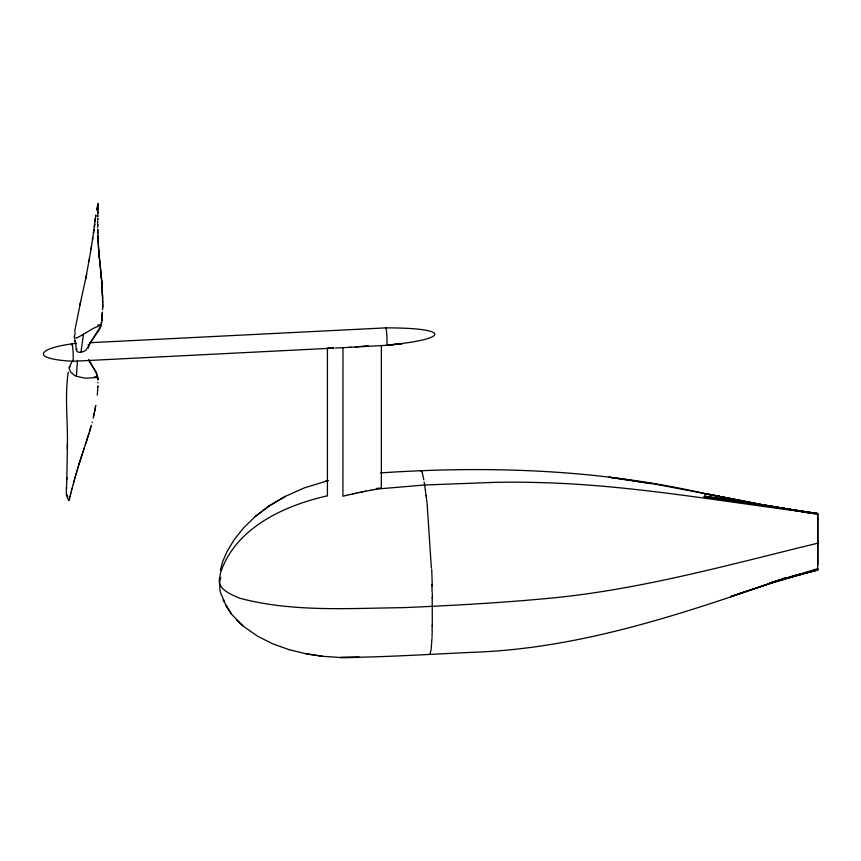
<?xml version="1.0" encoding="UTF-8"?>
<svg xmlns="http://www.w3.org/2000/svg" width="861" height="861" viewBox="0 0 861 861"><rect width="100%" height="100%" fill="white"/><g stroke="black" fill="none" stroke-linecap="round" stroke-linejoin="round"><path stroke-width="1.29" d="M67.373 447.268L67.373 444.879L67.373 445.481C67.987 421.051 64.564 396.394 68.267 372.103M102.685 305.289L102.567 299.273M102.685 305.547L102.588 299.897M327.417 495.678L327.417 348.005M817.853 519.452L817.864 564.881M67.373 449.055L67.373 446.655M97.928 382.273L97.874 382.951M67.373 447.548L66.814 479.222M97.713 223.311L97.734 222.558M97.723 221.794L97.745 221.126M102.61 305.343L102.642 307.625M432.308 625.893L432.2 597.469M66.222 494.289L68.041 499.036M97.745 220.039L97.777 218.952M102.653 307.237L102.61 305.601M97.745 219.447L97.788 218.371M102.599 306.247L102.653 307.495M97.81 216.692L97.842 215.863M817.81 568.637L770.24 583.338L817.789 569.325L770.541 583.284L730.645 596.63L770.864 583.123C675.25 616.347 576.892 648.387 474.906 652.229C430.199 654.177 385.513 657.212 340.752 657.503L359.338 657.352L340.569 657.524L322.724 656.308L306.312 653.843M97.82 216.025L97.863 215.282M432.19 631.683L432.018 637.011M97.874 214.12L97.917 213.377M97.874 385.857L97.799 386.654M66.867 477.586L66.469 488.542L66.512 487.627M97.896 213.453L97.939 212.71M102.545 308.593L102.599 309.207M97.917 212.785L97.971 211.72M102.534 308.862L102.588 309.476M97.853 386.546L97.767 387.472M97.96 211.548L97.993 210.805M817.692 513.888L762.319 504.783L797.975 510.993M66.501 487.789L66.254 493.471M98.036 209.815L98.089 208.986M97.82 387.364L97.734 388.15M431.974 638.109L431.146 649.538L429.962 654.306A58.796 4.187 87 0 1 429.65 654.468M98.057 209.148L98.132 208.007M98.165 207.006L98.219 206.188M98.197 206.349L98.262 205.284M98.272 204.875L98.358 203.648M98.294 204.8L98.24 205.37M98.315 204.132L98.348 203.476M77.468 360.339L76.392 376.268L85.024 378.183L97.799 377.527L96.217 372.393L88.672 359.844M97.723 389.258L97.605 390.442M102.373 312.317L102.373 313.63M102.384 312.188L102.394 313.361M102.298 313.673L102.33 314.308M102.276 313.942L102.308 314.577M97.637 390.743L97.454 392.444M102.255 314.211L102.222 315.804M102.233 314.48L102.276 315.126M102.168 315.438L102.201 316.084M102.115 317.042L102.115 316.116M102.125 315.987L102.082 316.525M102.093 317.322L102.104 316.256M97.476 392.885L97.358 393.638M102.028 317.074L102.061 317.731M102.007 317.354L101.964 318.699M101.996 318.43L101.964 317.763M101.921 318.322L101.921 319.119M97.336 394.338L97.218 395.081M101.878 318.731L101.824 320.088M101.835 319.151L101.856 319.818M83.463 334.219L80.966 352.224C73.034 353.505 77.974 343.808 74.541 339.923M88.5 348.016L88.705 345.444L88.08 344.83M101.759 319.84L101.781 320.507M101.727 320.12L101.684 321.347M101.684 320.54L101.695 321.207M74.606 331.722L80.686 301.533M101.587 321.379L101.437 323.316M95.711 215.853L95.636 216.466L95.743 215.605M101.555 321.659L101.544 322.466M95.819 214.981L95.065 221.062L95.356 218.716L95.28 219.318M101.458 322.498L101.329 324.166M95.141 220.459L94.355 226.583L94.656 224.258L94.581 224.829M76.425 350.384L76.92 348.909M101.329 323.478L101.211 325.006L93.375 328.342L82.279 334.951M94.419 226.012L93.472 233.04L93.914 229.855L93.838 230.414M101.221 324.317L100.941 326.211M93.548 232.513L91.406 247.021M92.482 239.95L92.794 237.808M91.341 247.441L86.1 276.822M97.39 208.394L98.176 203.853M91.546 246.138L91.062 249.216M97.271 209.083L97.067 210.127M89.522 258.494L89.06 261.141M95.754 405.563L95.603 406.123M95.711 405.811L95.539 406.489M95.42 407.102L95.593 406.424M86.617 274.239L85.756 278.544L85.992 277.35M95.431 407.285L95.28 407.834M95.388 407.522L95.162 408.437M95.065 408.921L95.001 409.287M95.054 409.223L94.871 409.89M95.001 409.459L94.775 410.363M85.82 278.211L79.836 305.278M94.828 410.31L94.602 411.203M94.732 410.783L94.506 411.687M94.559 411.623L93.989 414.184M94.29 412.936L93.688 415.594M93.817 415.185L93.505 416.412M93.612 416.132L93.375 417.004M93.332 417.413L93.171 418.112M80.966 352.224L83.377 351.536A13.647 12.377 5.9 0 0 85.691 350.362C90.846 343.431 94.506 334.671 100.371 327.363M69.074 500.359L69.267 499.531M69.246 499.692L69.429 498.874M69.407 499.036L69.59 498.207M69.59 498.282L69.935 496.797M69.913 496.958L70.107 496.13M70.075 496.291L70.441 494.795M70.494 494.623L70.624 494.042M70.602 494.203L70.796 493.375M70.774 493.536L71.14 492.04M92.052 422.6L92.192 422.041M71.28 491.534L71.485 490.695M71.452 490.856L71.807 489.435M71.786 489.597L72.163 488.09M220.351 570.359L222.612 561.695L227.078 551.417L234.278 539.546L243.598 527.868L255.2 516.568L269.149 505.934L255.2 516.568M72.141 488.252L72.346 487.423M72.496 486.906L73.045 484.797M73.196 484.28L73.788 482.085M73.734 482.332L73.874 481.74M91.395 425.216L91.072 426.238M73.917 481.654L74.143 480.804M74.111 480.965L74.52 479.437M74.498 479.599L74.907 478.07M90.997 426.625L90.932 426.841M74.853 478.318L75.047 477.629M75.101 477.457L75.305 476.693M75.251 476.94L75.402 476.348M90.846 427.164L90.513 428.175M75.445 476.251L75.703 475.315M75.65 475.563L75.897 474.615M90.566 428.132L90.394 428.595M75.897 474.702L76.102 473.927M76.048 474.174L76.198 473.582M76.252 473.485L76.511 472.538M90.265 429.026L90.47 428.455M76.478 472.7L76.737 471.753M76.683 472.011L77.178 470.267M90.34 428.875L90.114 429.553M90.222 429.305L89.921 430.188M77.124 470.526L77.63 468.782M77.576 469.03L78.114 467.2M89.931 430.252L89.641 431.124M89.845 430.565L89.512 431.544M78.05 467.448L78.243 466.759M78.297 466.651L78.545 465.779M89.555 431.512L89.458 431.824M78.599 465.607L78.9 464.628M78.814 464.972L79.147 463.831M89.393 432.028L88.78 433.922M79.061 464.176L79.234 463.562M79.201 463.724L79.427 462.938M79.341 463.283L80.008 461.055M88.887 433.686L88.586 434.536M79.535 462.658L79.707 462.045M79.933 461.399L80.353 459.978M80.245 460.409L80.665 458.978M88.328 435.343L88.629 434.504M88.468 435.009L88.07 436.161M80.579 459.322L80.783 458.612M88.209 435.827L87.779 437.065M80.73 458.87L81.02 457.891M80.934 458.235L81.246 457.159M81.16 457.514L81.429 456.61M81.311 457.051L81.752 455.609M87.456 438.066L87.854 436.936M81.666 455.953L81.838 455.329M81.72 455.77L82.344 453.769M87.079 439.261L87.531 437.937M82.161 454.393L83.765 449.388M87.015 439.454L87.241 438.83M86.595 440.735L87.112 439.228M82.731 452.638L83.033 451.638M86.434 441.23L86.832 440.122M85.863 442.984L86.606 440.81M83.431 450.497L84.26 447.871M85.357 444.534L86.186 442.08M83.958 448.893L85.713 443.544M220.76 577.44L219.533 582.273L219.953 589.86A38.465 31.287 -8.6 0 0 220.879 593.713L224.441 601.333M420.749 471.397L421.083 470.806M100.866 326.093L98.972 330.204L88.974 344.637M69.354 367.055L72.432 360.802M97.928 204.391L96.561 209.761M75.316 332.766L74.229 336.855A3.444 3.121 5.9 0 0 74.369 337.469A1.905 1.722 5.9 0 0 74.552 337.846M69.343 367.216L70.182 366.797M82.086 335.069L76.844 337.942L74.67 338.007M285.465 496.291L269.127 505.956L285.497 496.291L304.256 487.918L328.063 480.621M101.146 325.027L97.67 324.974M730.828 596.619L771.036 583.005M817.789 569.325L769.637 583.005L817.767 569.81L778.312 580.174L817.746 569.896L791.765 576.203M782.746 578.527L786.61 577.537M345.358 495.645L342.926 496.259L342.979 347.629L344.152 347.586M817.95 543.151C731.247 564.138 644.814 588.493 555.808 597.642C505.138 602.646 454.264 605.434 403.4 607.651C348.716 608.253 292.536 612.375 239.261 598.094C231.135 594.305 216.337 589.182 219.781 577.236A48.227 39.229 -8.6 0 1 220.567 572.716C235.462 527.761 284.464 505.45 327.428 495.828M345.627 495.581L346.434 495.387M346.176 495.441L349.125 494.741M349.394 494.688L352.203 494.042M352.289 494.02L352.892 493.891M353.419 493.784L354.571 493.525M354.452 493.557L356.465 493.127M356.357 493.149L357.993 492.804M358.467 492.696L359.36 492.514M359.069 492.578L360.156 492.341M360.275 492.32L361.685 492.029M325.469 481.17L327.987 480.653M361.469 492.072L362.836 491.792M362.675 491.825L363.999 491.556M363.88 491.577L365.376 491.287M365.086 491.34L365.688 491.222M365.796 491.2L370.693 490.232M370.51 490.275L373.523 489.694M373.545 489.683L376.537 489.123M376.408 489.145L377.14 489.016M376.924 489.048L424.602 485.001L494.128 482.386A716.75 583.005 -8.6 0 1 538.243 482.547C632.168 484.754 724.704 502.243 817.735 513.597L704.169 496.119L762.039 505.084M368.056 345.713L361.211 346.402M380.68 472.883C489.091 465.661 598.739 469.342 705.008 493.611L651.099 483.355M359.597 346.542L355.302 346.908M335.607 348.005L342.979 347.629M350.75 347.231L349.684 347.295M346.466 347.478L386.815 345.315L402.109 343.711L386.546 345.196C451.347 339.105 450.733 327.75 385.717 327.88L89.469 342.732M333.928 348.113L72.894 361.286C26.207 358.65 40.758 347.198 76.069 343.399M333.745 348.124L329.515 348.048A4.144 2.368 -22.5 0 1 328.407 347.855M345.401 347.532L344.626 347.564M376.806 488.295L380.96 488.241M380.745 488.241L381.358 488.241L381.358 345.412M704.223 496.851L817.724 513.576L704.201 496.593M322.52 656.276L306.085 653.822L289.07 649.657M817.692 514.006L762.233 504.815L817.681 514.135L817.692 569.024M808.468 512.693L762.426 504.772L808.447 512.693M800.569 511.456L808.479 512.833M704.567 493.644L762.857 504.955M97.444 377.301L97.842 379.206M97.078 377.226L94.506 376.58M289.296 649.732L272.937 643.899L257.687 636.268L243.125 626.098L236.678 620.103M76.392 376.268L75.273 375.74A16.208 14.702 5.9 0 1 74.487 375.299L70.677 372.049L69.117 368.357A3.444 3.121 5.9 0 1 69.16 367.744A1.905 1.722 5.9 0 1 69.278 367.346M421.438 470.784L422.127 472.097M243.125 626.098L231.448 614.097M68.428 499.617L68.805 500.176M225.916 605.746L231.523 614.184L222.913 599.773M66.652 494.063L67.728 497.152M88.629 359.952L96.163 372.533L97.82 378.366M75.445 343.507L74.67 340.429M423.386 477.521L423.773 479.717M424.139 481.988L425.356 490.103M425.366 490.189L426.13 495.99M100.113 265.048L100.694 270.526M100.059 264.919L99.489 258.806M100.662 270.591L101.135 274.853M427.282 506.096L431.35 567.916M99.908 263.003L101.006 273.497M99.865 262.982L99.758 261.561M99.715 261.54L99.639 260.42M100.952 273.464L101.254 276.015M99.585 260.302L99.273 256.546M101.114 275.133L101.286 276.338M99.402 257.956L99.435 258.687M101.2 275.983L101.232 276.295M99.349 257.751L99.155 255.34M101.243 276.403L101.372 277.296M99.23 256.083L99.241 256.621M101.297 277.048L101.404 277.619M101.318 277.264L101.447 278.157M99.176 255.523L99.187 256.061M101.34 277.468L101.523 279.029M99.144 255.599L99.112 254.781M99.112 255.233L99.08 254.512M101.394 278.114L101.544 279.244M98.993 253.403L99.08 254.856M99.047 254.49L98.961 253.037M98.95 253.382L98.811 251.294M98.918 253.016L98.843 251.66M101.49 279.201L101.587 279.793M101.512 279.534L101.641 280.449M101.609 280.008L101.663 280.664M98.8 251.552L98.681 249.658M98.778 251.272L98.767 250.659M101.609 280.74L101.781 282.225M98.724 250.551L98.703 249.927M101.62 280.847L101.738 281.665M98.66 249.733L98.552 247.764M101.684 281.622L101.802 282.569M98.606 249.098L98.584 248.302M98.531 248.022L98.423 245.966M101.749 282.634L101.91 284.152M98.52 247.839L98.488 246.859M101.77 282.86L101.921 284.378M98.402 246.138L98.294 243.835M101.846 284.108L101.942 284.722M98.348 245.245L98.272 243.566M101.867 284.334L101.953 284.948M101.889 284.679L101.975 285.292M101.899 285.023L102.061 286.799M101.921 285.249L102.018 285.981M101.985 286.401L102.341 292.073M102.007 286.864L102.298 291.126M98.208 242.415C98.283 244.685 98.122 239.853 98.176 242.318M102.244 291.309L102.384 292.783M102.287 292.137L102.448 294.225M98.111 240.391L98.132 241.435M102.319 292.848L102.427 293.741M98.111 241.08L98.1 240.133M102.362 293.805L102.47 294.58M102.384 294.161L102.47 294.699M98.057 240.036L98.025 238.465M98.046 239.767L98.036 238.734M102.405 294.645L102.502 295.301M102.427 295L102.513 295.667M102.437 295.366L102.545 296.518M98.003 238.637L97.95 236.646M102.448 295.603L102.534 296.152M97.993 238.368L97.982 237.593M102.459 295.85L102.567 296.884M97.95 237.496L97.917 235.946M102.481 296.571L102.588 297.734M97.906 236.366L97.896 234.999L97.896 235.849M102.513 297.432L102.599 297.981M102.524 297.669L102.61 298.476M817.778 514.501L817.799 515.535M102.534 298.164L102.62 298.724M102.545 298.412L102.631 298.971M431.91 584.339L432.093 591.938M97.831 233.869L97.831 232.922M97.82 233.611L97.82 232.588M97.885 378.517L97.853 379.475M97.788 232.233L97.788 230.952M97.767 231.114L97.767 229.5M97.906 379.357L97.853 379.895M97.767 230.866L97.756 229.252M817.821 516.708L817.842 518.408M102.61 301.016L102.62 301.899M817.853 519.194L817.853 518.505M97.734 226.701L97.713 227.455M97.723 225.001L97.713 226.012M97.702 225.507L97.734 224.334L97.702 224.915M71.754 345.046A8.858 0.635 87.1 0 1 73.067 351.783A8.858 0.635 87.1 0 1 72.604 360.49M385.62 328.375A8.858 0.635 87.1 0 1 386.89 336.403A8.858 0.635 87.1 0 1 386.481 344.949M432.19 625.118A130.42 10.02 86.3 0 1 432.093 630.909M422.148 472.463A61.852 3.81 86.5 0 1 423.16 476.886M432.297 592.928A149.653 11.763 86.1 0 1 432.394 598.503M431.705 569.207A123.607 8.987 86.3 0 1 432.254 586.072M426.141 495.473A61.852 4.079 86.5 0 1 427.304 505.601M817.756 569.864L773.361 581.842L817.767 569.81M628.046 479.911L608.931 477.198L651.25 483.613L628.046 479.911M813.731 513.597L811.094 513.145L813.72 513.597M762.792 504.901L704.739 493.568L762.792 504.901M762.932 504.998L704.868 493.568L762.932 504.998"/></g></svg>
